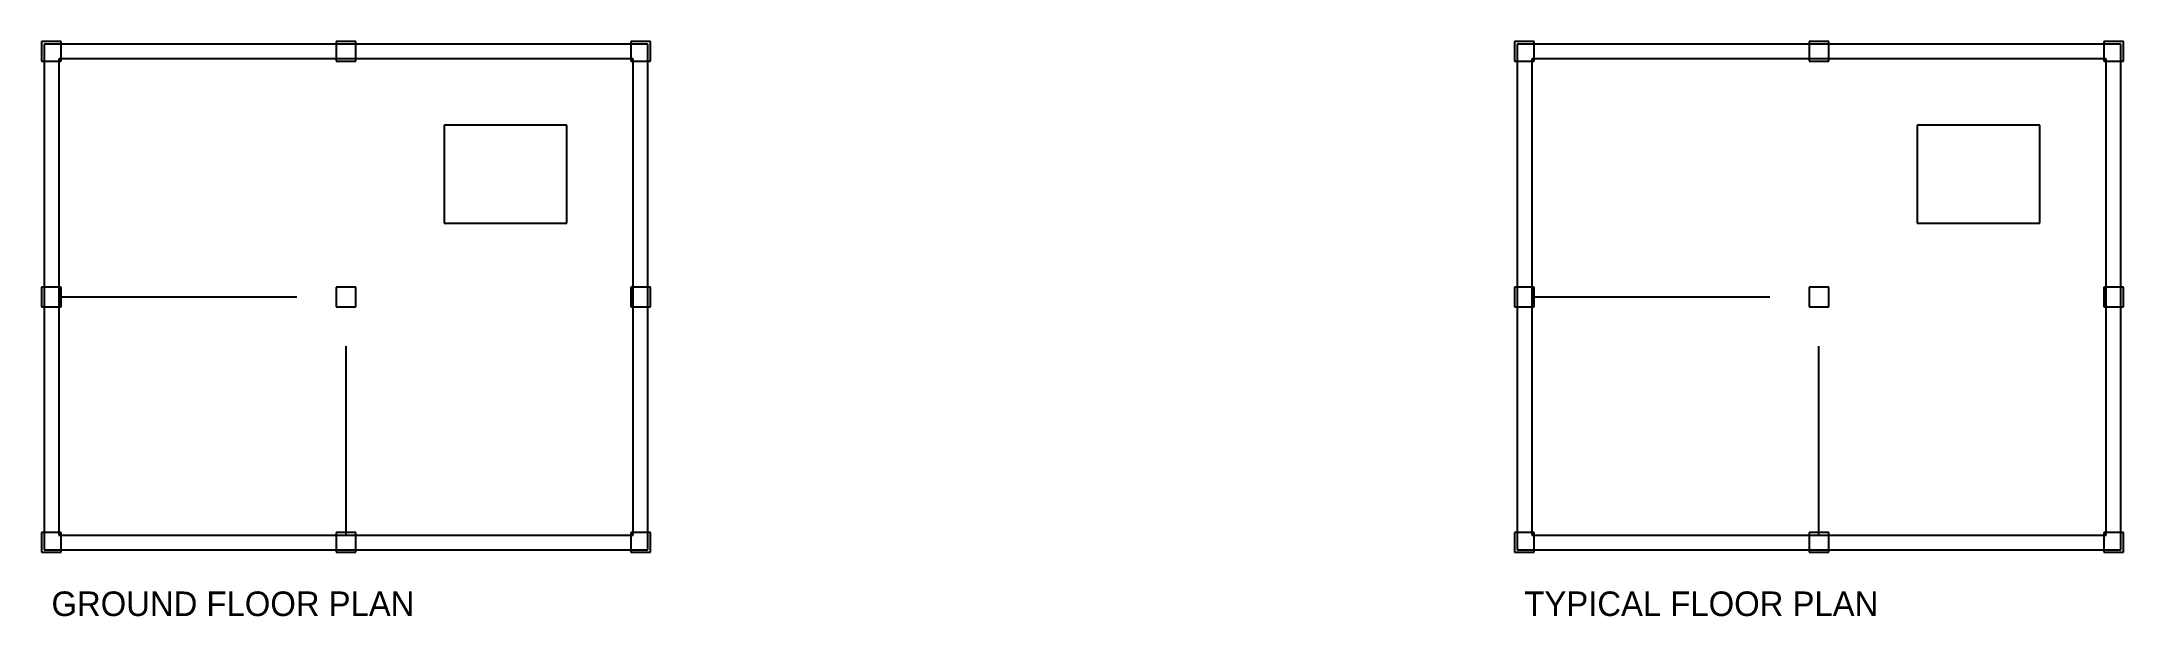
# Model space of a CAD drawing. Header units: millimetres. Extents: x -200 to 42200, y -1507 to 10200.
import ezdxf

# ---------------------------------------------------------------- set-up
doc = ezdxf.new("R2010")
doc.units = ezdxf.units.MM

msp = doc.modelspace()

# ---------------------------------------------------------------- linework, layer by layer
at = {"layer": 'COL'}
for p, q in [((200, 10200), (-200, 10200)), ((-200, 10200), (-200, 9800)), ((200, 9800), (200, 10200)), ((6200, 10200), (5800, 10200)), ((5800, 10200), (5800, 9800)), ((6200, 9800), (6200, 10200)), ((12200, 10200), (11800, 10200)), ((11800, 10200), (11800, 9800)), ((12200, 9800), (12200, 10200)), ((30200, 10200), (29800, 10200)), ((29800, 10200), (29800, 9800)), ((30200, 9800), (30200, 10200)), ((36200, 10200), (35800, 10200)), ((35800, 10200), (35800, 9800)), ((36200, 9800), (36200, 10200)), ((42200, 10200), (41800, 10200)), ((41800, 10200), (41800, 9800)), ((42200, 9800), (42200, 10200)), ((-200, 9800), (200, 9800)), ((5800, 9800), (6200, 9800)), ((11800, 9800), (12200, 9800)), ((29800, 9800), (30200, 9800)), ((35800, 9800), (36200, 9800)), ((41800, 9800), (42200, 9800)), ((200, 5200), (-200, 5200)), ((-200, 5200), (-200, 4800)), ((200, 4800), (200, 5200)), ((6200, 5200), (5800, 5200)), ((5800, 5200), (5800, 4800)), ((6200, 4800), (6200, 5200)), ((12200, 5200), (11800, 5200)), ((11800, 5200), (11800, 4800)), ((12200, 4800), (12200, 5200)), ((30200, 5200), (29800, 5200)), ((29800, 5200), (29800, 4800)), ((30200, 4800), (30200, 5200)), ((36200, 5200), (35800, 5200)), ((35800, 5200), (35800, 4800)), ((36200, 4800), (36200, 5200)), ((42200, 5200), (41800, 5200)), ((41800, 5200), (41800, 4800)), ((42200, 4800), (42200, 5200)), ((-200, 4800), (200, 4800)), ((5800, 4800), (6200, 4800)), ((11800, 4800), (12200, 4800)), ((29800, 4800), (30200, 4800)), ((35800, 4800), (36200, 4800)), ((41800, 4800), (42200, 4800)), ((200, 200), (-200, 200)), ((-200, 200), (-200, -200)), ((200, -200), (200, 200)), ((6200, 200), (5800, 200)), ((5800, 200), (5800, -200)), ((6200, -200), (6200, 200)), ((12200, 200), (11800, 200)), ((11800, 200), (11800, -200)), ((12200, -200), (12200, 200)), ((30200, 200), (29800, 200)), ((29800, 200), (29800, -200)), ((30200, -200), (30200, 200)), ((36200, 200), (35800, 200)), ((35800, 200), (35800, -200)), ((36200, -200), (36200, 200)), ((42200, 200), (41800, 200)), ((41800, 200), (41800, -200)), ((42200, -200), (42200, 200)), ((-200, -200), (200, -200)), ((5800, -200), (6200, -200)), ((11800, -200), (12200, -200)), ((29800, -200), (30200, -200)), ((35800, -200), (36200, -200)), ((41800, -200), (42200, -200))]:
    msp.add_line(p, q, dxfattribs=at)
at = {"layer": 'STAIR'}
for p, q in [((10500, 8500), (8000, 8500)), ((8000, 8500), (8000, 6500)), ((10500, 6500), (10500, 8500)), ((40500, 8500), (38000, 8500)), ((38000, 8500), (38000, 6500)), ((40500, 6500), (40500, 8500)), ((8000, 6500), (10500, 6500)), ((38000, 6500), (40500, 6500))]:
    msp.add_line(p, q, dxfattribs=at)
at = {"layer": 'WALL'}
for p, q in [((12150, 10150), (-150, 10150)), ((-150, 10150), (-150, -150)), ((11850, 9850), (150, 9850)), ((150, 9850), (150, 150)), ((11850, 150), (11850, 9850)), ((12150, -150), (12150, 10150)), ((42150, 10150), (29850, 10150)), ((29850, 10150), (29850, -150)), ((41850, 9850), (30150, 9850)), ((30150, 9850), (30150, 150)), ((41850, 150), (41850, 9850)), ((42150, -150), (42150, 10150)), ((150, 5000), (5000, 5000)), ((30150, 5000), (35000, 5000)), ((6000, 150), (6000, 4000)), ((36000, 150), (36000, 4000)), ((150, 150), (11850, 150)), ((30150, 150), (41850, 150)), ((-150, -150), (12150, -150)), ((29850, -150), (42150, -150))]:
    msp.add_line(p, q, dxfattribs=at)

# ---------------------------------------------------------------- texts
at = {"layer": 'TEXT'}
for s, p in [('GROUND FLOOR PLAN', (0, -1500)), ('TYPICAL FLOOR PLAN', (30000, -1500))]:
    msp.add_text(s, height=500, dxfattribs=at).set_placement(p)

doc.saveas('drawing.dxf')
